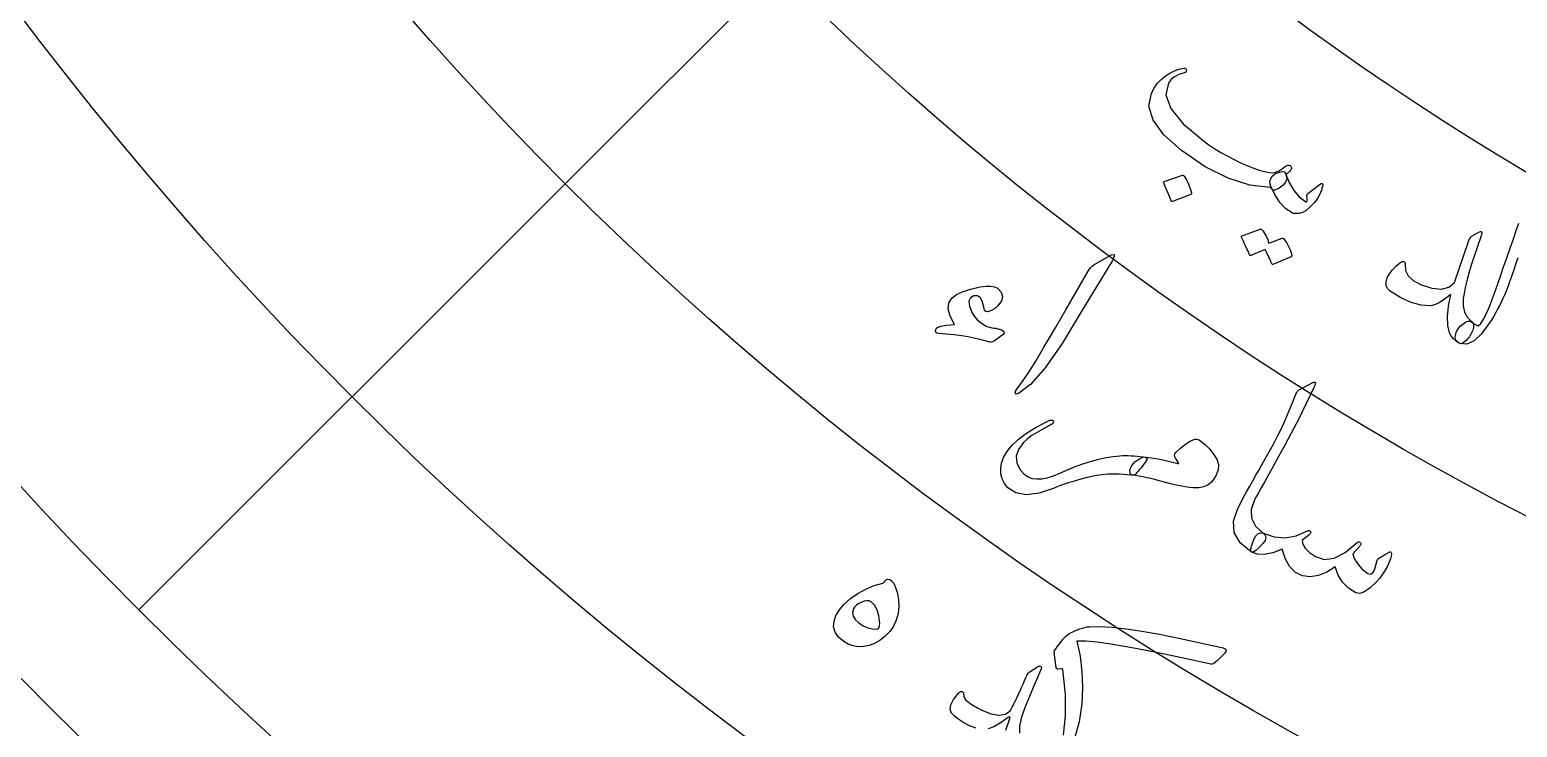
# Model space of a CAD drawing. Header units: millimetres. Extents: x -65 to 65, y -65 to 84.
# Drawn here: x -42.29 to -20.29, y -42.41 to -32.09 of the extents above; entities that cross this region are included whole.
import ezdxf

# ---------------------------------------------------------------- set-up
doc = ezdxf.new("R2010")
doc.units = ezdxf.units.MM
for name, color, linetype in [('ENGRAVE', 7, 'Continuous'), ('ENGRAVE_FINE', 8, 'Continuous'), ('GUIDE', 3, 'Continuous'), ('TEXT', 5, 'Continuous')]:
    doc.layers.add(name, color=color, linetype=linetype)

msp = doc.modelspace()

# ---------------------------------------------------------------- linework, layer by layer
at = {"layer": 'ENGRAVE'}
for radius in [57.525, 48.6086, 39.6922]:
    msp.add_circle((0, 0), radius, dxfattribs=at)
at = {"layer": 'ENGRAVE_FINE'}
for points in [[(-34.3715, -34.3715), (-28.0667, -28.0667)], [(-40.6763, -40.6763), (-34.3715, -34.3715)]]:
    msp.add_lwpolyline(points, dxfattribs=at)
for radius in [53.0668, 44.1504, 35.2341]:
    msp.add_circle((0, 0), radius, dxfattribs=at)
at = {"layer": 'GUIDE'}
msp.add_circle((0, 0), 59.475, dxfattribs=at)
at = {"layer": 'TEXT'}
for points in [[(-23.7169, -34.2372), (-23.7153, -34.2403), (-23.7138, -34.2433), (-23.7124, -34.2462), (-23.7113, -34.249), (-23.7102, -34.2519), (-23.7092, -34.2553), (-23.7083, -34.2591), (-23.7075, -34.2634), (-23.7034, -34.3034), (-23.7196, -34.345), (-23.7562, -34.3883), (-23.8131, -34.4332), (-23.8532, -34.4565), (-23.8848, -34.4667), (-23.9078, -34.4638), (-23.9222, -34.4477), (-23.928, -34.4375), (-23.9341, -34.4306), (-23.9404, -34.4269), (-23.9471, -34.4265), (-24.2491, -34.3914), (-24.5695, -34.2886), (-24.9071, -34.1176), (-25.2602, -33.8776), (-25.5184, -33.6471), (-25.6783, -33.4278), (-25.7403, -33.2213), (-25.7053, -33.0282), (-25.6659, -32.9548), (-25.6179, -32.8881), (-25.5612, -32.8281), (-25.4959, -32.7748), (-25.4311, -32.7331), (-25.3653, -32.6999), (-25.2985, -32.6749), (-25.2307, -32.6584), (-25.22, -32.658), (-25.2105, -32.6598), (-25.2021, -32.6637), (-25.1949, -32.6697), (-25.1903, -32.6781), (-25.1876, -32.6865), (-25.187, -32.6949), (-25.1884, -32.7033), (-25.1914, -32.7101), (-25.1976, -32.7165), (-25.207, -32.7225), (-25.2196, -32.728), (-25.2983, -32.7538), (-25.3633, -32.788), (-25.4147, -32.8307), (-25.4524, -32.882), (-25.4891, -33.0551), (-25.4164, -33.2551), (-25.2335, -33.4809), (-24.9393, -33.7307), (-24.8532, -33.7921), (-24.7652, -33.8507), (-24.6753, -33.9063), (-24.5836, -33.9589), (-24.4906, -34.0082), (-24.3968, -34.0538), (-24.3021, -34.0957), (-24.2067, -34.1339), (-24.1118, -34.1674), (-24.0312, -34.1907), (-23.9648, -34.2039), (-23.9128, -34.2069), (-23.8904, -34.2048), (-23.8674, -34.1993), (-23.8438, -34.1903), (-23.8194, -34.1778), (-23.7941, -34.1625), (-23.7676, -34.1451), (-23.7399, -34.1257), (-23.711, -34.1041), (-23.7014, -34.098), (-23.6907, -34.0946), (-23.679, -34.094), (-23.6662, -34.096), (-23.6542, -34.1007), (-23.6449, -34.1078), (-23.6384, -34.1175), (-23.6346, -34.1297), (-23.6341, -34.1432), (-23.6377, -34.1569), (-23.6453, -34.1707), (-23.657, -34.1847)], [(-25.2457, -34.2452), (-25.24, -34.2444), (-25.2339, -34.2459), (-25.2275, -34.2496), (-25.2206, -34.2557), (-25.1839, -34.3142), (-25.1534, -34.375), (-25.1291, -34.4381), (-25.111, -34.5036), (-25.1106, -34.5119), (-25.1125, -34.5184), (-25.1168, -34.5233), (-25.1234, -34.5264), (-25.3941, -34.6319), (-25.4022, -34.6332), (-25.4091, -34.6299), (-25.4147, -34.622), (-25.4191, -34.6096), (-25.4228, -34.5988), (-25.429, -34.5823), (-25.4377, -34.5599), (-25.4487, -34.5318), (-25.4626, -34.4976), (-25.4795, -34.457), (-25.4994, -34.4102), (-25.5223, -34.3571), (-25.5248, -34.3492), (-25.5246, -34.3434), (-25.5217, -34.3395), (-25.5161, -34.3376)], [(-23.9439, -34.3934), (-23.9539, -34.3459), (-23.9451, -34.3012), (-23.9174, -34.2594), (-23.8709, -34.2204), (-23.8127, -34.1969), (-23.7687, -34.1885), (-23.7388, -34.1953), (-23.7229, -34.2174), (-23.6684, -34.3522), (-23.6, -34.4673), (-23.5178, -34.5627), (-23.4219, -34.6382), (-23.4179, -34.64), (-23.414, -34.6397), (-23.4102, -34.6374), (-23.4066, -34.633), (-23.4031, -34.6225), (-23.4018, -34.6042), (-23.4025, -34.5782), (-23.4053, -34.5444), (-23.4042, -34.5355), (-23.4017, -34.5274), (-23.3978, -34.5203), (-23.3926, -34.5141), (-23.2039, -34.3734), (-23.1962, -34.3684), (-23.1891, -34.3659), (-23.1827, -34.3658), (-23.1771, -34.3682), (-23.1726, -34.3724), (-23.17, -34.3778), (-23.1691, -34.3845), (-23.17, -34.3923), (-23.1904, -34.4658), (-23.2184, -34.5336), (-23.2543, -34.5956), (-23.298, -34.6519), (-23.3604, -34.7164), (-23.4184, -34.764), (-23.472, -34.7946), (-23.5211, -34.8083), (-23.5539, -34.812), (-23.5818, -34.812), (-23.6048, -34.8086), (-23.623, -34.8016), (-23.7148, -34.742), (-23.7991, -34.654), (-23.8755, -34.5378), (-23.9439, -34.3934)], [(-23.7727, -35.1748), (-23.7671, -35.1738), (-23.7609, -35.175), (-23.7543, -35.1785), (-23.7473, -35.1843), (-23.727, -35.2123), (-23.7082, -35.2407), (-23.691, -35.2695), (-23.6752, -35.2988), (-23.6609, -35.3287), (-23.6479, -35.3597), (-23.6364, -35.3916), (-23.6262, -35.4246), (-23.6256, -35.433), (-23.6276, -35.4401), (-23.6322, -35.4459), (-23.6395, -35.4505), (-23.9081, -35.5653), (-23.9135, -35.5656), (-23.9189, -35.562), (-23.9242, -35.5545), (-23.9294, -35.5433), (-23.9321, -35.5343), (-23.9374, -35.5209), (-23.9452, -35.5031), (-23.9555, -35.4809), (-23.9685, -35.4541), (-23.9841, -35.4223), (-24.0023, -35.3855), (-24.0231, -35.3437), (-24.2346, -35.4295), (-24.2427, -35.4311), (-24.2497, -35.428), (-24.2556, -35.4203), (-24.2603, -35.408), (-24.2644, -35.3974), (-24.2711, -35.3811), (-24.2805, -35.359), (-24.2925, -35.3313), (-24.3074, -35.2975), (-24.3256, -35.2576), (-24.347, -35.2115), (-24.3717, -35.1591), (-24.3732, -35.1522), (-24.3723, -35.1469), (-24.3691, -35.1433), (-24.3634, -35.1414), (-24.0963, -35.0401), (-24.0906, -35.0391), (-24.0844, -35.0404), (-24.0779, -35.0439), (-24.0708, -35.0497), (-24.053, -35.0726), (-24.0366, -35.0961), (-24.0217, -35.1204), (-24.0082, -35.1453), (-23.996, -35.1708), (-23.9851, -35.1966), (-23.9755, -35.2228), (-23.967, -35.2494)], [(-21.1425, -36.7341), (-21.1982, -36.6976), (-21.2425, -36.6587), (-21.2754, -36.6175), (-21.2969, -36.574), (-21.3209, -36.4665), (-21.3259, -36.336), (-21.3117, -36.1825), (-21.2782, -36.0061), (-21.3694, -36.0775), (-21.4489, -36.1296), (-21.5166, -36.1625), (-21.5725, -36.176), (-21.7165, -36.168), (-21.8652, -36.1289), (-22.0183, -36.0587), (-22.1755, -35.9573), (-22.2139, -35.9188), (-22.2338, -35.8739), (-22.2351, -35.8224), (-22.2179, -35.7643), (-22.1853, -35.7038), (-22.1406, -35.6445), (-22.0838, -35.5867), (-22.015, -35.5301), (-22.0041, -35.5233), (-21.9934, -35.5198), (-21.9827, -35.5195), (-21.9721, -35.5225), (-21.961, -35.5299), (-21.954, -35.5394), (-21.9512, -35.5511), (-21.9526, -35.5649), (-21.9481, -35.6525), (-21.9087, -35.7309), (-21.8342, -35.7998), (-21.7247, -35.8591), (-21.5567, -35.9145), (-21.4172, -35.9283), (-21.3064, -35.9007), (-21.2243, -35.8321), (-21.0148, -35.2221), (-21.0037, -35.195), (-20.9908, -35.1727), (-20.9762, -35.1551), (-20.9598, -35.1424), (-20.864, -35.087), (-20.8509, -35.08), (-20.8399, -35.076), (-20.8312, -35.0748), (-20.8246, -35.0766), (-20.8195, -35.0853), (-20.8186, -35.099), (-20.822, -35.1175), (-20.8297, -35.141), (-20.8845, -35.2959), (-20.9329, -35.4398), (-20.9748, -35.5728), (-21.0102, -35.6948), (-21.0395, -35.8056), (-21.0632, -35.9051), (-21.0812, -35.9932), (-21.0935, -36.0698), (-21.0958, -36.1764), (-21.0754, -36.2696), (-21.0323, -36.3493), (-20.9666, -36.4153), (-20.9489, -36.4353), (-20.9406, -36.4619), (-20.9418, -36.4951), (-20.9524, -36.5349), (-20.9604, -36.5546), (-20.9692, -36.5741), (-20.9788, -36.5933), (-20.9892, -36.6123), (-21.0008, -36.6308), (-21.0139, -36.6487), (-21.0285, -36.666), (-21.0447, -36.6826), (-21.0768, -36.7113), (-21.1038, -36.7294), (-21.1257, -36.737), (-21.1425, -36.7341)], [(-26.3593, -35.4546), (-26.2926, -35.4206), (-26.2571, -35.4177), (-26.2527, -35.4457), (-26.2794, -35.5048), (-26.7419, -36.2671), (-27.0257, -36.7349), (-27.2747, -37.0922), (-27.4899, -37.3382), (-27.6718, -37.4726), (-27.6921, -37.4795), (-27.7065, -37.4808), (-27.7148, -37.4763), (-27.7173, -37.466), (-27.7161, -37.4536), (-27.7116, -37.4398), (-27.7037, -37.4245), (-27.6924, -37.4077), (-27.599, -37.2816), (-27.5058, -37.1434), (-27.4128, -36.9933), (-27.3198, -36.8314), (-27.2947, -36.7896), (-27.2281, -36.676), (-27.1198, -36.4907), (-26.9696, -36.2337), (-26.6399, -35.6613), (-26.6204, -35.6323), (-26.5998, -35.6076), (-26.5779, -35.5872), (-26.5549, -35.571)], [(-28.0089, -36.6847), (-28.0318, -36.6985), (-28.0531, -36.708), (-28.0726, -36.7129), (-28.0906, -36.7135), (-28.1618, -36.692), (-28.2399, -36.672), (-28.3247, -36.6535), (-28.4162, -36.6364), (-28.5147, -36.621), (-28.6203, -36.6073), (-28.7331, -36.5952), (-28.853, -36.5847), (-28.8717, -36.5803), (-28.8857, -36.5728), (-28.8948, -36.5621), (-28.8991, -36.5483), (-28.8995, -36.5436), (-28.8995, -36.5399), (-28.899, -36.5371), (-28.8981, -36.5352), (-28.8749, -36.5033), (-28.8199, -36.4792), (-28.7332, -36.4628), (-28.6148, -36.4539), (-28.6802, -36.3278), (-28.7081, -36.22), (-28.6986, -36.1306), (-28.6519, -36.0598), (-28.5877, -36.0104), (-28.4968, -35.9666), (-28.3794, -35.9281), (-28.2354, -35.8948), (-28.1496, -35.8835), (-28.0786, -35.883), (-28.0225, -35.8933), (-27.9811, -35.9143), (-27.9265, -35.9729), (-27.9072, -36.036), (-27.9233, -36.1037), (-27.9748, -36.1762), (-27.9984, -36.1997), (-28.0265, -36.2209), (-28.0591, -36.2398), (-28.0962, -36.2563), (-28.129, -36.265), (-28.1537, -36.261), (-28.1703, -36.2444), (-28.1788, -36.2151), (-28.2005, -36.1198), (-28.233, -36.0568), (-28.2763, -36.026), (-28.3305, -36.0274), (-28.3807, -36.0583), (-28.402, -36.1095), (-28.3943, -36.1812), (-28.3576, -36.2733), (-28.321, -36.3335), (-28.2735, -36.3871), (-28.215, -36.4342), (-28.1457, -36.4746), (-28.1208, -36.4849), (-28.0928, -36.4936), (-28.0618, -36.5006), (-28.0278, -36.5059), (-28.0097, -36.5088), (-27.9924, -36.512), (-27.9758, -36.5154), (-27.96, -36.519), (-27.9454, -36.523), (-27.9321, -36.5273), (-27.9202, -36.5319), (-27.9098, -36.5369), (-27.888, -36.555), (-27.8838, -36.5761), (-27.8974, -36.6003), (-27.9286, -36.6274)], [(-23.316, -37.3126), (-23.3045, -37.3069), (-23.2954, -37.3041), (-23.2885, -37.3041), (-23.2839, -37.307), (-23.2794, -37.3154), (-23.2807, -37.3314), (-23.2878, -37.355), (-23.3006, -37.3863), (-23.4192, -37.6312), (-23.5313, -37.8563), (-23.6369, -38.0613), (-23.7362, -38.2463), (-23.8233, -38.4031), (-23.9013, -38.5437), (-23.9699, -38.6683), (-24.0293, -38.7767), (-24.0797, -38.8689), (-24.1212, -38.9447), (-24.1538, -39.0041), (-24.1777, -39.0471), (-24.2278, -39.1893), (-24.2239, -39.3189), (-24.1658, -39.436), (-24.0535, -39.5401), (-24.0234, -39.5711), (-24.0137, -39.6066), (-24.0244, -39.6468), (-24.0555, -39.6915), (-24.1146, -39.7558), (-24.1622, -39.7984), (-24.1984, -39.8194), (-24.223, -39.8188), (-24.3901, -39.6842), (-24.4798, -39.5315), (-24.4921, -39.3612), (-24.4274, -39.1736), (-24.3843, -39.0914), (-24.3405, -39.0094), (-24.296, -38.9276), (-24.2507, -38.846), (-24.205, -38.7644), (-24.1589, -38.6827), (-24.1125, -38.601), (-24.0658, -38.5192), (-23.9764, -38.3635), (-23.8986, -38.2215), (-23.8326, -38.0933), (-23.7782, -37.9789), (-23.7286, -37.8673), (-23.677, -37.7477), (-23.6233, -37.62), (-23.5675, -37.4843), (-23.5564, -37.4605), (-23.5432, -37.4407), (-23.5278, -37.4249), (-23.5104, -37.4132)], [(-26.0039, -38.6793), (-26.1795, -38.6657), (-26.35, -38.6681), (-26.5155, -38.6867), (-26.676, -38.7216), (-26.746, -38.7404), (-26.8127, -38.7593), (-26.8761, -38.7782), (-26.9362, -38.7971), (-26.9931, -38.8161), (-27.0467, -38.8351), (-27.097, -38.8542), (-27.144, -38.8733), (-27.366, -38.9482), (-27.5538, -38.9718), (-27.7068, -38.9446), (-27.8248, -38.8668), (-27.8743, -38.8065), (-27.9089, -38.7384), (-27.9285, -38.6626), (-27.933, -38.579), (-27.9226, -38.5027), (-27.8915, -38.4211), (-27.8398, -38.3344), (-27.7675, -38.2424), (-27.6735, -38.1517), (-27.5502, -38.0598), (-27.3977, -37.9665), (-27.2164, -37.8716), (-27.2042, -37.8681), (-27.1924, -37.8665), (-27.1808, -37.867), (-27.1696, -37.8695), (-27.1602, -37.8737), (-27.1541, -37.8795), (-27.1514, -37.8867), (-27.152, -37.8955), (-27.1555, -37.9055), (-27.1594, -37.9136), (-27.1635, -37.9198), (-27.168, -37.9241), (-27.1739, -37.9273), (-27.1845, -37.9329), (-27.1997, -37.9411), (-27.2196, -37.9518), (-27.2441, -37.9651), (-27.2733, -37.9808), (-27.3071, -37.999), (-27.3456, -38.0197), (-27.4153, -38.0589), (-27.4799, -38.1017), (-27.5392, -38.1482), (-27.5933, -38.1986), (-27.6709, -38.3009), (-27.7051, -38.4028), (-27.6956, -38.5043), (-27.6422, -38.6053), (-27.5913, -38.6626), (-27.534, -38.7037), (-27.4704, -38.7286), (-27.4006, -38.7373), (-27.3259, -38.7346), (-27.2437, -38.7193), (-27.154, -38.6915), (-27.0569, -38.6512), (-26.9348, -38.5973), (-26.8162, -38.5496), (-26.7012, -38.5081), (-26.5898, -38.4728), (-26.4814, -38.4439), (-26.3754, -38.4214), (-26.272, -38.4052), (-26.1709, -38.3955), (-26.1304, -38.3928), (-26.089, -38.3915), (-26.0466, -38.3917), (-26.0033, -38.3932), (-25.9592, -38.3959), (-25.9142, -38.3994), (-25.8685, -38.4036), (-25.8219, -38.4086), (-25.7901, -38.4157), (-25.7726, -38.4286), (-25.7694, -38.4471), (-25.7804, -38.4713), (-25.801, -38.4986), (-25.8214, -38.5251), (-25.8416, -38.551), (-25.8617, -38.5761), (-25.8816, -38.6003), (-25.9014, -38.6231), (-25.9212, -38.6446), (-25.941, -38.6647), (-25.9514, -38.6728), (-25.9653, -38.6779), (-25.9828, -38.68), (-26.0039, -38.6793)], [(-25.8219, -38.4086), (-25.7039, -38.4239), (-25.5803, -38.4459), (-25.451, -38.4746), (-25.316, -38.5099), (-25.3055, -38.5103), (-25.301, -38.5068), (-25.3025, -38.4992), (-25.3102, -38.4877), (-25.3478, -38.4326), (-25.3601, -38.4092), (-25.3636, -38.3874), (-25.3583, -38.367), (-25.3442, -38.3481), (-25.2681, -38.2797), (-25.2001, -38.225), (-25.1401, -38.184), (-25.0881, -38.1566), (-25.0612, -38.1497), (-25.0364, -38.1483), (-25.0136, -38.1527), (-24.993, -38.1627), (-24.9116, -38.228), (-24.8419, -38.2968), (-24.7841, -38.3691), (-24.738, -38.4448), (-24.714, -38.5214), (-24.7183, -38.6029), (-24.7508, -38.6894), (-24.8117, -38.7808), (-24.8646, -38.8247), (-24.9277, -38.8539), (-25.0009, -38.8685), (-25.0844, -38.8684), (-25.1417, -38.8627), (-25.1984, -38.8556), (-25.2544, -38.8469), (-25.3098, -38.8366), (-25.3648, -38.8249), (-25.4198, -38.8118), (-25.4748, -38.7974), (-25.5296, -38.7815), (-25.5913, -38.7632), (-25.6522, -38.7467), (-25.7124, -38.7319), (-25.7719, -38.7189), (-25.8307, -38.7073), (-25.889, -38.6968), (-25.9467, -38.6875), (-26.0039, -38.6793), (-26.0177, -38.6451), (-26.0215, -38.6117), (-26.0153, -38.579), (-25.999, -38.5471), (-25.974, -38.5137), (-25.9476, -38.4856), (-25.9198, -38.4628), (-25.8906, -38.4453)], [(-22.1793, -39.814), (-22.1698, -39.8131), (-22.1626, -39.8191), (-22.1578, -39.8322), (-22.1553, -39.8522), (-22.1575, -39.8826), (-22.1682, -39.9218), (-22.1873, -39.9697), (-22.2149, -40.0264), (-22.2487, -40.0895), (-22.2859, -40.1486), (-22.3266, -40.2038), (-22.3708, -40.2549), (-22.4687, -40.3476), (-22.5532, -40.4063), (-22.624, -40.4311), (-22.6812, -40.4219), (-22.7897, -40.3523), (-22.8768, -40.2646), (-22.9425, -40.1592), (-22.9867, -40.036), (-23.1127, -40.1179), (-23.2354, -40.1677), (-23.3546, -40.1852), (-23.4703, -40.1705), (-23.5725, -40.1221), (-23.6565, -40.0401), (-23.722, -39.9244), (-23.7686, -39.7753), (-23.9106, -39.8289), (-24.0338, -39.8539), (-24.1379, -39.8505), (-24.223, -39.8188), (-24.2331, -39.8009), (-24.2321, -39.7665), (-24.2199, -39.7156), (-24.1964, -39.6482), (-24.1653, -39.5866), (-24.131, -39.548), (-24.0938, -39.5325), (-24.0535, -39.5401), (-23.8899, -39.595), (-23.7258, -39.6077), (-23.5615, -39.5784), (-23.3973, -39.507), (-23.3884, -39.5031), (-23.3803, -39.5013), (-23.3729, -39.5018), (-23.3663, -39.5044), (-23.3593, -39.5095), (-23.3541, -39.5158), (-23.3506, -39.5231), (-23.3487, -39.5316), (-23.3557, -39.5501), (-23.3793, -39.5745), (-23.4197, -39.6049), (-23.4767, -39.6411), (-23.4658, -39.7016), (-23.4293, -39.7628), (-23.3672, -39.8248), (-23.2796, -39.8874), (-23.15, -39.9305), (-23.0036, -39.9102), (-22.8406, -39.8265), (-22.6614, -39.6793), (-22.6524, -39.6717), (-22.6441, -39.6673), (-22.6367, -39.6661), (-22.63, -39.668), (-22.6217, -39.6738), (-22.6154, -39.6806), (-22.6112, -39.6882), (-22.609, -39.6967), (-22.6096, -39.7068), (-22.6117, -39.716), (-22.6154, -39.7243), (-22.6207, -39.7318), (-22.7275, -39.8461), (-22.7093, -39.8997), (-22.6814, -39.9537), (-22.6436, -40.0079), (-22.596, -40.0624), (-22.5457, -40.1086), (-22.5033, -40.1363), (-22.4687, -40.1456), (-22.4419, -40.1364), (-22.4209, -40.1113), (-22.4015, -40.0697), (-22.3838, -40.0116), (-22.3677, -39.937), (-22.3543, -39.9209), (-22.3184, -39.8951), (-22.26, -39.8595), (-22.1793, -39.814)], [(-29.6037, -40.2208), (-29.5742, -40.2268), (-29.5477, -40.243), (-29.5243, -40.2694), (-29.5039, -40.306), (-29.4651, -40.4137), (-29.4432, -40.5198), (-29.4382, -40.6244), (-29.4502, -40.7276), (-29.477, -40.8247), (-29.5182, -40.9139), (-29.574, -40.995), (-29.6444, -41.0681), (-29.7193, -41.1271), (-29.7965, -41.1719), (-29.8761, -41.2025), (-29.9581, -41.2188), (-30.039, -41.2209), (-30.1153, -41.2089), (-30.1869, -41.1827), (-30.2537, -41.1424), (-30.3312, -41.0763), (-30.381, -41.0044), (-30.4031, -40.9268), (-30.3976, -40.8436), (-30.3684, -40.7591), (-30.3177, -40.6751), (-30.2455, -40.5916), (-30.1521, -40.5083), (-30.0433, -40.4306), (-29.9272, -40.3663), (-29.8039, -40.3153), (-29.6733, -40.2776), (-29.6681, -40.2752), (-29.6613, -40.2694), (-29.6531, -40.2602), (-29.6433, -40.2476), (-29.6323, -40.2343), (-29.622, -40.2254), (-29.6125, -40.2209), (-29.6037, -40.2208)], [(-29.7661, -40.9601), (-29.7452, -40.9544), (-29.7309, -40.9379), (-29.7233, -40.9106), (-29.7223, -40.8724), (-29.735, -40.7626), (-29.76, -40.6735), (-29.7974, -40.6052), (-29.8475, -40.5574), (-29.8772, -40.5428), (-29.9119, -40.5389), (-29.9516, -40.5459), (-29.9963, -40.5637), (-30.0389, -40.587), (-30.0722, -40.6107), (-30.0963, -40.6347), (-30.1111, -40.6591), (-30.1239, -40.7145), (-30.1148, -40.7675), (-30.0837, -40.8182), (-30.0307, -40.8665), (-29.9642, -40.9091), (-29.8979, -40.9389), (-29.8318, -40.9559), (-29.7661, -40.9601)]]:
    msp.add_lwpolyline(points, close=True, dxfattribs=at)
for points in [[(-20.2867, -35.4646), (-20.3196, -35.5642), (-20.3509, -35.657), (-20.3805, -35.7432), (-20.4086, -35.8223), (-20.4352, -35.8941), (-20.4604, -35.9587), (-20.4841, -36.0159), (-20.5077, -36.0692), (-20.5324, -36.1219), (-20.558, -36.174), (-20.5847, -36.2255), (-20.6126, -36.2766), (-20.6417, -36.3275), (-20.6721, -36.3781), (-20.7038, -36.4284), (-20.8219, -36.5903), (-20.9336, -36.6951), (-21.0391, -36.7426), (-21.1381, -36.7329), (-21.1775, -36.7116), (-21.2023, -36.6829), (-21.2123, -36.6468), (-21.2076, -36.6035), (-21.1919, -36.5584), (-21.1689, -36.517), (-21.1386, -36.4794), (-21.101, -36.4456), (-21.0607, -36.4175), (-21.0254, -36.4028), (-20.9949, -36.4016), (-20.9694, -36.4137), (-20.9514, -36.4258), (-20.9351, -36.4367), (-20.9207, -36.4462), (-20.9082, -36.4545), (-20.8971, -36.4612), (-20.8871, -36.4661), (-20.8782, -36.4692), (-20.8704, -36.4706), (-20.8338, -36.4363), (-20.7934, -36.3754), (-20.7491, -36.2881), (-20.7008, -36.1742), (-20.6742, -36.1053), (-20.6447, -36.0258), (-20.6123, -35.9357), (-20.5769, -35.8349), (-20.5383, -35.7235), (-20.4961, -35.6013), (-20.4503, -35.4684), (-20.4009, -35.3248), (-20.3526, -35.1843), (-20.3102, -35.0609), (-20.2739, -34.9544)], [(-27.0056, -42.5272), (-26.9723, -42.244), (-26.9756, -41.9212), (-27.0142, -41.5589), (-27.0172, -41.5514), (-27.0224, -41.5468), (-27.03, -41.545), (-27.0399, -41.546), (-27.0849, -41.5513), (-27.0949, -41.5518), (-27.1028, -41.5483), (-27.1086, -41.5409), (-27.1124, -41.5296), (-27.1441, -41.3008), (-27.1398, -41.2877), (-27.1242, -41.2618), (-27.0973, -41.2231), (-27.0592, -41.1716), (-27.0169, -41.1179), (-26.9793, -41.0757), (-26.9463, -41.0448), (-26.9181, -41.0253), (-26.8773, -41.0037), (-26.8375, -40.9847), (-26.7989, -40.9684), (-26.7613, -40.9547), (-26.7247, -40.9435), (-26.689, -40.9346), (-26.6541, -40.928), (-26.62, -40.9238), (-26.4667, -40.9213), (-26.2866, -40.9316), (-26.0797, -40.9544), (-25.8459, -40.9892), (-25.5853, -41.0356), (-25.2978, -41.093), (-24.9833, -41.161), (-24.6419, -41.2388), (-24.6419, -41.2388), (-24.6123, -41.2498), (-24.5997, -41.2669), (-24.6042, -41.2902), (-24.6258, -41.3198), (-24.7275, -41.4241), (-24.755, -41.4499), (-24.7804, -41.4676), (-24.8037, -41.4771), (-24.8248, -41.4786), (-25.1846, -41.4003), (-25.5124, -41.3306), (-25.8083, -41.2702), (-26.0723, -41.2196), (-26.3042, -41.1802), (-26.504, -41.1528), (-26.6716, -41.1381), (-26.807, -41.1364), (-26.7596, -41.3593), (-26.7317, -41.5881), (-26.7233, -41.823), (-26.7346, -42.0641), (-26.7722, -42.3292), (-26.8347, -42.5574)], [(-28.3019, -42.4235), (-28.4022, -42.3835), (-28.4933, -42.335), (-28.5663, -42.2886), (-28.6213, -42.2447), (-28.6581, -42.2031), (-28.6791, -42.1484), (-28.6693, -42.0806), (-28.6288, -41.9995), (-28.5577, -41.9052), (-28.5428, -41.8912), (-28.5288, -41.883), (-28.5158, -41.8804), (-28.5037, -41.8835), (-28.4925, -41.8908), (-28.485, -41.8992), (-28.481, -41.9084), (-28.4806, -41.9187), (-28.4797, -41.9502), (-28.4686, -41.9804), (-28.4473, -42.0092), (-28.4157, -42.0366), (-28.3968, -42.0509), (-28.3759, -42.0654), (-28.3531, -42.0803), (-28.3283, -42.0956), (-28.3017, -42.111), (-28.2734, -42.1266), (-28.2435, -42.1423), (-28.212, -42.1581), (-28.0741, -42.2128), (-27.9579, -42.2324), (-27.8634, -42.2171), (-27.7908, -42.1671), (-27.7826, -42.1516), (-27.773, -42.1335), (-27.762, -42.113), (-27.7496, -42.0901), (-27.7361, -42.0643), (-27.7217, -42.0352), (-27.7063, -42.0029), (-27.6899, -41.9674), (-27.6734, -41.9311), (-27.6576, -41.8966), (-27.6424, -41.8637), (-27.6279, -41.8327), (-27.6144, -41.8031), (-27.6022, -41.7749), (-27.5913, -41.7479), (-27.5818, -41.7222), (-27.561, -41.6744), (-27.542, -41.6375), (-27.525, -41.6113), (-27.5098, -41.596), (-27.3724, -41.5092), (-27.364, -41.5063), (-27.3558, -41.5057), (-27.3477, -41.5074), (-27.3397, -41.5115), (-27.3332, -41.5176), (-27.3299, -41.5256), (-27.3297, -41.5354), (-27.3326, -41.547), (-27.3849, -41.6635), (-27.4435, -41.7999), (-27.5082, -41.9563), (-27.5792, -42.1327), (-27.6279, -42.2764), (-27.6525, -42.3984), (-27.653, -42.4985)], [(-27.8585, -42.4532), (-27.7971, -42.2825), (-27.7914, -42.2632), (-27.7962, -42.2561), (-27.8116, -42.2615), (-27.8375, -42.2791), (-27.8608, -42.2964), (-27.8846, -42.3132), (-27.9088, -42.3294), (-27.9334, -42.3452), (-27.9582, -42.3605), (-27.9831, -42.3756), (-28.008, -42.3903), (-28.033, -42.4048), (-28.1172, -42.4341)]]:
    msp.add_lwpolyline(points, dxfattribs=at)

doc.saveas('drawing.dxf')
